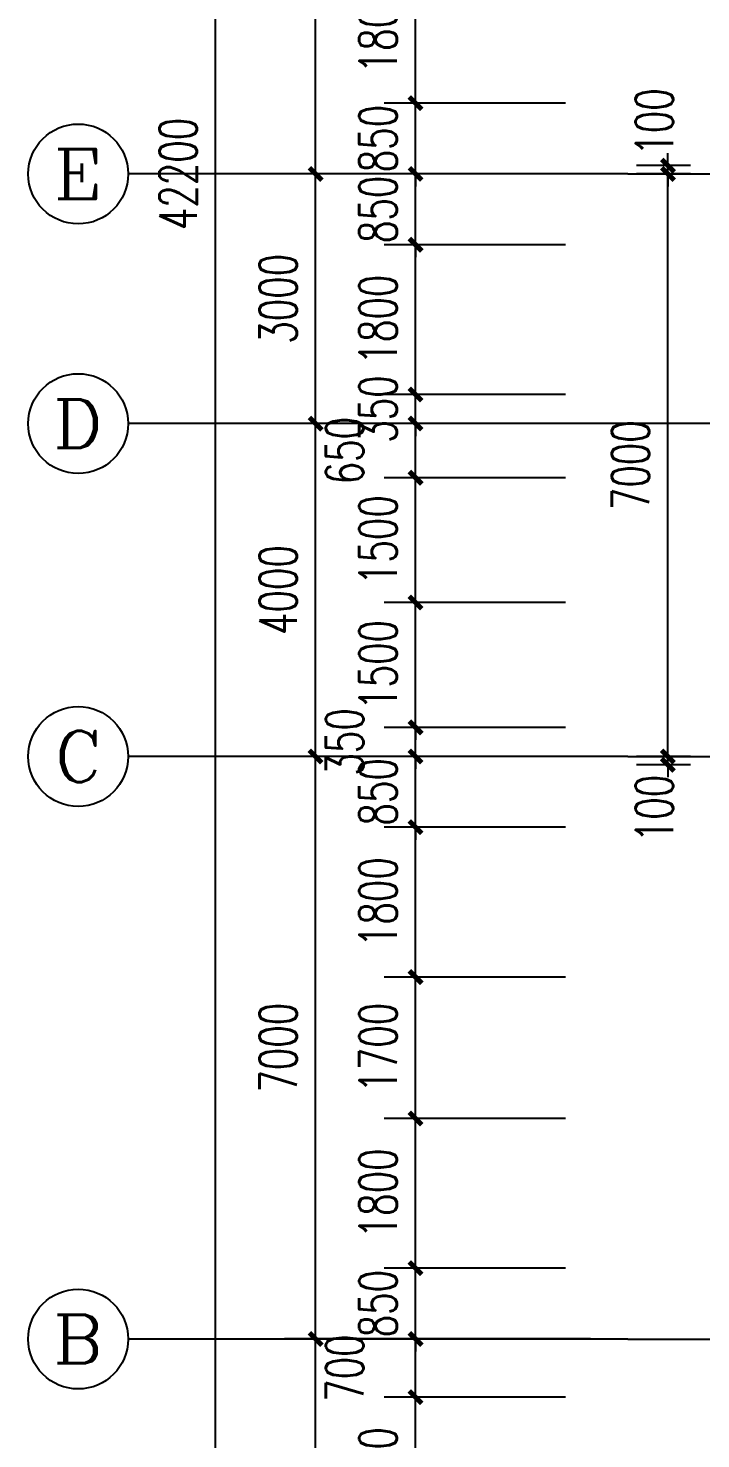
# Model space of a CAD drawing. Extents: x -4747 to 1060961, y -766984 to 396631.
# Drawn here: x 467945 to 476020, y -62263 to -45312 of the extents above; entities that cross this region are included whole.
import ezdxf
from ezdxf.enums import TextEntityAlignment as Align

# ---------------------------------------------------------------- set-up
doc = ezdxf.new("R2010")
doc.units = 0
doc.header["$LTSCALE"] = 1000
doc.header["$MEASUREMENT"] = 0
doc.linetypes.add('DOTE', pattern=[2.42, 2, -0.2, 0.02, -0.2])
doc.layers.get('0').update_dxf_attribs({"linetype": 'CONTINUOUS'})
doc.layers.get('DEFPOINTS').update_dxf_attribs({"linetype": 'CONTINUOUS'})
for name, color, linetype in [('AXIS', 3, 'CONTINUOUS'), ('AXIS_TEXT', 7, 'CONTINUOUS'), ('DOTE', 1, 'DOTE'), ('PUB_DIM', 3, 'CONTINUOUS')]:
    doc.layers.add(name, color=color, linetype=linetype)
doc.styles.add('_TCH_AXIS', font='COMPLEX', dxfattribs={"bigfont": 'GBCBIG'})
doc.styles.add('COMPLEX', font='complex_.ttf')
doc.styles.add('DIM_FONT', font='SIMPLEX', dxfattribs={"width": 0.7, "bigfont": 'GBCBIG'})
doc.dimstyles.new('DIMN150', dxfattribs={"dimscale": 1.5, "dimtxt": 300, "dimasz": 100, "dimexe": 250, "dimexo": 300, "dimgap": 150, "dimtad": 1, "dimdec": 0, "dimzin": 0, "dimtxsty": 'DIM_FONT', "dimblk": 'ARCHTICK', "dimcen": 0.09, "dimclrt": 7, "dimazin": 3, "dimtfac": 1, "dimtdec": 0, "dimtix": 1, "dimtmove": 0, "dimatfit": 3, "dimtolj": 1, "dimtzin": 0})

# ---------------------------------------------------------------- blocks, each defined once
blk = doc.blocks.new('_ARCHTICK')
at = {"color": 0, "linetype": 'BYBLOCK', "const_width": 0.4}
blk.add_lwpolyline([(-0.5, -0.5), (0.5, 0.5)], dxfattribs=at)
blk = doc.blocks.new('*D953')
at = {"layer": 'DEFPOINTS', "color": 0}
for p in [(475625, -54064), (476345, -54064), (476345, -54164)]:
    blk.add_point(p, dxfattribs=at)
at = {"layer": 'PUB_DIM', "color": 0}
for p, q in [((475895, -54064), (475250, -54064)), ((475625, -54064), (475625, -53914)), ((475625, -54164), (475625, -54064)), ((475895, -54164), (475250, -54164)), ((475625, -54164), (475625, -54314))]:
    blk.add_line(p, q, dxfattribs=at)
at = {"layer": 'PUB_DIM', "color": 0, "xscale": 150, "yscale": 150, "zscale": 150}
for p, rotation in [((475625, -54064), 270), ((475625, -54164), 90)]:
    blk.add_blockref('_ARCHTICK', p, dxfattribs=dict(at, rotation=rotation))
at = {"layer": 'PUB_DIM', "color": 7, "insert": (475462, -54689), "char_height": 450, "attachment_point": 5, "rotation": 90, "style": 'DIM_FONT'}
blk.add_mtext('\\A1;100', dxfattribs=at)
blk = doc.blocks.new('*D954')
at = {"layer": 'DEFPOINTS', "color": 0}
for p in [(475625, -47064), (476345, -47064), (476345, -54064)]:
    blk.add_point(p, dxfattribs=at)
at = {"layer": 'PUB_DIM', "color": 0}
for p, q in [((475895, -47064), (475250, -47064)), ((475625, -54064), (475625, -47064)), ((475895, -54064), (475250, -54064))]:
    blk.add_line(p, q, dxfattribs=at)
at = {"layer": 'PUB_DIM', "color": 0, "xscale": 150, "yscale": 150, "zscale": 150}
for p, rotation in [((475625, -47064), 90), ((475625, -54064), 270)]:
    blk.add_blockref('_ARCHTICK', p, dxfattribs=dict(at, rotation=rotation))
at = {"layer": 'PUB_DIM', "color": 7, "insert": (475175, -50564), "char_height": 450, "attachment_point": 5, "rotation": 90, "style": 'DIM_FONT'}
blk.add_mtext('\\A1;7000', dxfattribs=at)
blk = doc.blocks.new('*D955')
at = {"layer": 'DEFPOINTS', "color": 0}
for p in [(475625, -46964), (476345, -46964), (476345, -47064)]:
    blk.add_point(p, dxfattribs=at)
at = {"layer": 'PUB_DIM', "color": 0}
for p, q in [((475625, -46964), (475625, -46814)), ((475895, -46964), (475250, -46964)), ((475895, -47064), (475250, -47064)), ((475625, -47064), (475625, -46964)), ((475625, -47064), (475625, -47214))]:
    blk.add_line(p, q, dxfattribs=at)
at = {"layer": 'PUB_DIM', "color": 0, "xscale": 150, "yscale": 150, "zscale": 150}
for p, rotation in [((475625, -46964), 270), ((475625, -47064), 90)]:
    blk.add_blockref('_ARCHTICK', p, dxfattribs=dict(at, rotation=rotation))
at = {"layer": 'PUB_DIM', "color": 7, "insert": (475462, -46439), "char_height": 450, "attachment_point": 5, "rotation": 90, "style": 'DIM_FONT'}
blk.add_mtext('\\A1;100', dxfattribs=at)
blk = doc.blocks.new('*D1210')
at = {"layer": 'DEFPOINTS', "color": 0}
for p in [(472595, -61764), (474845, -61764), (474845, -63564)]:
    blk.add_point(p, dxfattribs=at)
at = {"layer": 'PUB_DIM', "color": 0}
for p, q in [((474395, -61764), (472220, -61764)), ((472595, -63564), (472595, -61764)), ((474395, -63564), (472220, -63564))]:
    blk.add_line(p, q, dxfattribs=at)
at = {"layer": 'PUB_DIM', "color": 0, "xscale": 150, "yscale": 150, "zscale": 150}
for p, rotation in [((472595, -61764), 90), ((472595, -63564), 270)]:
    blk.add_blockref('_ARCHTICK', p, dxfattribs=dict(at, rotation=rotation))
at = {"layer": 'PUB_DIM', "color": 7, "insert": (472145, -62664), "char_height": 450, "attachment_point": 5, "rotation": 90, "style": 'DIM_FONT'}
blk.add_mtext('\\A1;1800', dxfattribs=at)
blk = doc.blocks.new('*D1211')
at = {"layer": 'DEFPOINTS', "color": 0}
for p in [(472595, -61064), (474845, -61064), (474845, -61764)]:
    blk.add_point(p, dxfattribs=at)
at = {"layer": 'PUB_DIM', "color": 0}
for p, q in [((474395, -61064), (472220, -61064)), ((472595, -61764), (472595, -61064)), ((474395, -61764), (472220, -61764))]:
    blk.add_line(p, q, dxfattribs=at)
at = {"layer": 'PUB_DIM', "color": 0, "xscale": 150, "yscale": 150, "zscale": 150}
for p, rotation in [((472595, -61064), 90), ((472595, -61764), 270)]:
    blk.add_blockref('_ARCHTICK', p, dxfattribs=dict(at, rotation=rotation))
at = {"layer": 'PUB_DIM', "color": 7, "insert": (471744, -61414), "char_height": 450, "attachment_point": 5, "rotation": 90, "style": 'DIM_FONT'}
blk.add_mtext('\\A1;700', dxfattribs=at)
blk = doc.blocks.new('*D1212')
at = {"layer": 'DEFPOINTS', "color": 0}
for p in [(472595, -60214), (474845, -60214), (474845, -61064)]:
    blk.add_point(p, dxfattribs=at)
at = {"layer": 'PUB_DIM', "color": 0}
for p, q in [((472595, -60214), (472595, -60064)), ((474395, -60214), (472220, -60214)), ((472595, -61064), (472595, -60214)), ((474395, -61064), (472220, -61064)), ((472595, -61064), (472595, -61214))]:
    blk.add_line(p, q, dxfattribs=at)
at = {"layer": 'PUB_DIM', "color": 0, "xscale": 150, "yscale": 150, "zscale": 150}
for p, rotation in [((472595, -60214), 270), ((472595, -61064), 90)]:
    blk.add_blockref('_ARCHTICK', p, dxfattribs=dict(at, rotation=rotation))
at = {"layer": 'PUB_DIM', "color": 7, "insert": (472145, -60639), "char_height": 450, "attachment_point": 5, "rotation": 90, "style": 'DIM_FONT'}
blk.add_mtext('\\A1;850', dxfattribs=at)
blk = doc.blocks.new('*D1213')
at = {"layer": 'DEFPOINTS', "color": 0}
for p in [(472595, -58414), (474845, -58414), (474845, -60214)]:
    blk.add_point(p, dxfattribs=at)
at = {"layer": 'PUB_DIM', "color": 0}
for p, q in [((474395, -58414), (472220, -58414)), ((472595, -60214), (472595, -58414)), ((474395, -60214), (472220, -60214))]:
    blk.add_line(p, q, dxfattribs=at)
at = {"layer": 'PUB_DIM', "color": 0, "xscale": 150, "yscale": 150, "zscale": 150}
for p, rotation in [((472595, -58414), 90), ((472595, -60214), 270)]:
    blk.add_blockref('_ARCHTICK', p, dxfattribs=dict(at, rotation=rotation))
at = {"layer": 'PUB_DIM', "color": 7, "insert": (472145, -59314), "char_height": 450, "attachment_point": 5, "rotation": 90, "style": 'DIM_FONT'}
blk.add_mtext('\\A1;1800', dxfattribs=at)
blk = doc.blocks.new('*D1214')
at = {"layer": 'DEFPOINTS', "color": 0}
for p in [(472595, -56714), (474845, -56714), (474845, -58414)]:
    blk.add_point(p, dxfattribs=at)
at = {"layer": 'PUB_DIM', "color": 0}
for p, q in [((474395, -56714), (472220, -56714)), ((472595, -58414), (472595, -56714)), ((474395, -58414), (472220, -58414))]:
    blk.add_line(p, q, dxfattribs=at)
at = {"layer": 'PUB_DIM', "color": 0, "xscale": 150, "yscale": 150, "zscale": 150}
for p, rotation in [((472595, -56714), 90), ((472595, -58414), 270)]:
    blk.add_blockref('_ARCHTICK', p, dxfattribs=dict(at, rotation=rotation))
at = {"layer": 'PUB_DIM', "color": 7, "insert": (472145, -57564), "char_height": 450, "attachment_point": 5, "rotation": 90, "style": 'DIM_FONT'}
blk.add_mtext('\\A1;1700', dxfattribs=at)
blk = doc.blocks.new('*D1215')
at = {"layer": 'DEFPOINTS', "color": 0}
for p in [(472595, -54914), (474845, -54914), (474845, -56714)]:
    blk.add_point(p, dxfattribs=at)
at = {"layer": 'PUB_DIM', "color": 0}
for p, q in [((474395, -54914), (472220, -54914)), ((472595, -56714), (472595, -54914)), ((474395, -56714), (472220, -56714))]:
    blk.add_line(p, q, dxfattribs=at)
at = {"layer": 'PUB_DIM', "color": 0, "xscale": 150, "yscale": 150, "zscale": 150}
for p, rotation in [((472595, -54914), 90), ((472595, -56714), 270)]:
    blk.add_blockref('_ARCHTICK', p, dxfattribs=dict(at, rotation=rotation))
at = {"layer": 'PUB_DIM', "color": 7, "insert": (472145, -55814), "char_height": 450, "attachment_point": 5, "rotation": 90, "style": 'DIM_FONT'}
blk.add_mtext('\\A1;1800', dxfattribs=at)
blk = doc.blocks.new('*D1216')
at = {"layer": 'DEFPOINTS', "color": 0}
for p in [(472595, -54064), (474845, -54064), (474845, -54914)]:
    blk.add_point(p, dxfattribs=at)
at = {"layer": 'PUB_DIM', "color": 0}
for p, q in [((474395, -54064), (472220, -54064)), ((472595, -54064), (472595, -53914)), ((472595, -54914), (472595, -54064)), ((474395, -54914), (472220, -54914)), ((472595, -54914), (472595, -55064))]:
    blk.add_line(p, q, dxfattribs=at)
at = {"layer": 'PUB_DIM', "color": 0, "xscale": 150, "yscale": 150, "zscale": 150}
for p, rotation in [((472595, -54064), 270), ((472595, -54914), 90)]:
    blk.add_blockref('_ARCHTICK', p, dxfattribs=dict(at, rotation=rotation))
at = {"layer": 'PUB_DIM', "color": 7, "insert": (472145, -54489), "char_height": 450, "attachment_point": 5, "rotation": 90, "style": 'DIM_FONT'}
blk.add_mtext('\\A1;850', dxfattribs=at)
blk = doc.blocks.new('*D1217')
at = {"layer": 'DEFPOINTS', "color": 0}
for p in [(472595, -53714), (474845, -53714), (474845, -54064)]:
    blk.add_point(p, dxfattribs=at)
at = {"layer": 'PUB_DIM', "color": 0}
for p, q in [((474395, -53714), (472220, -53714)), ((472595, -53714), (472595, -53564)), ((472595, -54064), (472595, -53714)), ((474395, -54064), (472220, -54064)), ((472595, -54064), (472595, -54214))]:
    blk.add_line(p, q, dxfattribs=at)
at = {"layer": 'PUB_DIM', "color": 0, "xscale": 150, "yscale": 150, "zscale": 150}
for p, rotation in [((472595, -53714), 270), ((472595, -54064), 90)]:
    blk.add_blockref('_ARCHTICK', p, dxfattribs=dict(at, rotation=rotation))
at = {"layer": 'PUB_DIM', "color": 7, "insert": (471744, -53889), "char_height": 450, "attachment_point": 5, "rotation": 90, "style": 'DIM_FONT'}
blk.add_mtext('\\A1;350', dxfattribs=at)
blk = doc.blocks.new('*D1218')
at = {"layer": 'DEFPOINTS', "color": 0}
for p in [(472595, -52214), (474845, -52214), (474845, -53714)]:
    blk.add_point(p, dxfattribs=at)
at = {"layer": 'PUB_DIM', "color": 0}
for p, q in [((472595, -52214), (472595, -52064)), ((474395, -52214), (472220, -52214)), ((472595, -53714), (472595, -52214)), ((474395, -53714), (472220, -53714)), ((472595, -53714), (472595, -53864))]:
    blk.add_line(p, q, dxfattribs=at)
at = {"layer": 'PUB_DIM', "color": 0, "xscale": 150, "yscale": 150, "zscale": 150}
for p, rotation in [((472595, -52214), 270), ((472595, -53714), 90)]:
    blk.add_blockref('_ARCHTICK', p, dxfattribs=dict(at, rotation=rotation))
at = {"layer": 'PUB_DIM', "color": 7, "insert": (472145, -52964), "char_height": 450, "attachment_point": 5, "rotation": 90, "style": 'DIM_FONT'}
blk.add_mtext('\\A1;1500', dxfattribs=at)
blk = doc.blocks.new('*D1219')
at = {"layer": 'DEFPOINTS', "color": 0}
for p in [(472595, -50714), (474845, -50714), (474845, -52214)]:
    blk.add_point(p, dxfattribs=at)
at = {"layer": 'PUB_DIM', "color": 0}
for p, q in [((474395, -50714), (472220, -50714)), ((472595, -52214), (472595, -50714)), ((474395, -52214), (472220, -52214))]:
    blk.add_line(p, q, dxfattribs=at)
at = {"layer": 'PUB_DIM', "color": 0, "xscale": 150, "yscale": 150, "zscale": 150}
for p, rotation in [((472595, -50714), 90), ((472595, -52214), 270)]:
    blk.add_blockref('_ARCHTICK', p, dxfattribs=dict(at, rotation=rotation))
at = {"layer": 'PUB_DIM', "color": 7, "insert": (472145, -51464), "char_height": 450, "attachment_point": 5, "rotation": 90, "style": 'DIM_FONT'}
blk.add_mtext('\\A1;1500', dxfattribs=at)
blk = doc.blocks.new('*D1220')
at = {"layer": 'DEFPOINTS', "color": 0}
for p in [(472595, -50064), (474845, -50064), (474845, -50714)]:
    blk.add_point(p, dxfattribs=at)
at = {"layer": 'PUB_DIM', "color": 0}
for p, q in [((474395, -50064), (472220, -50064)), ((472595, -50714), (472595, -50064)), ((474395, -50714), (472220, -50714))]:
    blk.add_line(p, q, dxfattribs=at)
at = {"layer": 'PUB_DIM', "color": 0, "xscale": 150, "yscale": 150, "zscale": 150}
for p, rotation in [((472595, -50064), 90), ((472595, -50714), 270)]:
    blk.add_blockref('_ARCHTICK', p, dxfattribs=dict(at, rotation=rotation))
at = {"layer": 'PUB_DIM', "color": 7, "insert": (471744, -50389), "char_height": 450, "attachment_point": 5, "rotation": 90, "style": 'DIM_FONT'}
blk.add_mtext('\\A1;650', dxfattribs=at)
blk = doc.blocks.new('*D1221')
at = {"layer": 'DEFPOINTS', "color": 0}
for p in [(472595, -49714), (474845, -49714), (474845, -50064)]:
    blk.add_point(p, dxfattribs=at)
at = {"layer": 'PUB_DIM', "color": 0}
for p, q in [((472595, -49714), (472595, -49564)), ((474395, -49714), (472220, -49714)), ((472595, -50064), (472595, -49714)), ((474395, -50064), (472220, -50064)), ((472595, -50064), (472595, -50214))]:
    blk.add_line(p, q, dxfattribs=at)
at = {"layer": 'PUB_DIM', "color": 0, "xscale": 150, "yscale": 150, "zscale": 150}
for p, rotation in [((472595, -49714), 270), ((472595, -50064), 90)]:
    blk.add_blockref('_ARCHTICK', p, dxfattribs=dict(at, rotation=rotation))
at = {"layer": 'PUB_DIM', "color": 7, "insert": (472145, -49889), "char_height": 450, "attachment_point": 5, "rotation": 90, "style": 'DIM_FONT'}
blk.add_mtext('\\A1;350', dxfattribs=at)
blk = doc.blocks.new('*D1222')
at = {"layer": 'DEFPOINTS', "color": 0}
for p in [(472595, -47914), (474845, -47914), (474845, -49714)]:
    blk.add_point(p, dxfattribs=at)
at = {"layer": 'PUB_DIM', "color": 0}
for p, q in [((474395, -47914), (472220, -47914)), ((472595, -49714), (472595, -47914)), ((474395, -49714), (472220, -49714))]:
    blk.add_line(p, q, dxfattribs=at)
at = {"layer": 'PUB_DIM', "color": 0, "xscale": 150, "yscale": 150, "zscale": 150}
for p, rotation in [((472595, -47914), 90), ((472595, -49714), 270)]:
    blk.add_blockref('_ARCHTICK', p, dxfattribs=dict(at, rotation=rotation))
at = {"layer": 'PUB_DIM', "color": 7, "insert": (472145, -48814), "char_height": 450, "attachment_point": 5, "rotation": 90, "style": 'DIM_FONT'}
blk.add_mtext('\\A1;1800', dxfattribs=at)
blk = doc.blocks.new('*D1223')
at = {"layer": 'DEFPOINTS', "color": 0}
for p in [(472595, -47064), (474845, -47064), (474845, -47914)]:
    blk.add_point(p, dxfattribs=at)
at = {"layer": 'PUB_DIM', "color": 0}
for p, q in [((472595, -47064), (472595, -46914)), ((474395, -47064), (472220, -47064)), ((472595, -47914), (472595, -47064)), ((474395, -47914), (472220, -47914)), ((472595, -47914), (472595, -48064))]:
    blk.add_line(p, q, dxfattribs=at)
at = {"layer": 'PUB_DIM', "color": 0, "xscale": 150, "yscale": 150, "zscale": 150}
for p, rotation in [((472595, -47064), 270), ((472595, -47914), 90)]:
    blk.add_blockref('_ARCHTICK', p, dxfattribs=dict(at, rotation=rotation))
at = {"layer": 'PUB_DIM', "color": 7, "insert": (472145, -47489), "char_height": 450, "attachment_point": 5, "rotation": 90, "style": 'DIM_FONT'}
blk.add_mtext('\\A1;850', dxfattribs=at)
blk = doc.blocks.new('*D1224')
at = {"layer": 'DEFPOINTS', "color": 0}
for p in [(472595, -46214), (474845, -46214), (474845, -47064)]:
    blk.add_point(p, dxfattribs=at)
at = {"layer": 'PUB_DIM', "color": 0}
for p, q in [((472595, -46214), (472595, -46064)), ((474395, -46214), (472220, -46214)), ((472595, -47064), (472595, -46214)), ((474395, -47064), (472220, -47064)), ((472595, -47064), (472595, -47214))]:
    blk.add_line(p, q, dxfattribs=at)
at = {"layer": 'PUB_DIM', "color": 0, "xscale": 150, "yscale": 150, "zscale": 150}
for p, rotation in [((472595, -46214), 270), ((472595, -47064), 90)]:
    blk.add_blockref('_ARCHTICK', p, dxfattribs=dict(at, rotation=rotation))
at = {"layer": 'PUB_DIM', "color": 7, "insert": (472145, -46639), "char_height": 450, "attachment_point": 5, "rotation": 90, "style": 'DIM_FONT'}
blk.add_mtext('\\A1;850', dxfattribs=at)
blk = doc.blocks.new('*D1225')
at = {"layer": 'DEFPOINTS', "color": 0}
for p in [(472595, -44414), (474845, -44414), (474845, -46214)]:
    blk.add_point(p, dxfattribs=at)
at = {"layer": 'PUB_DIM', "color": 0}
for p, q in [((474395, -44414), (472220, -44414)), ((472595, -46214), (472595, -44414)), ((474395, -46214), (472220, -46214))]:
    blk.add_line(p, q, dxfattribs=at)
at = {"layer": 'PUB_DIM', "color": 0, "xscale": 150, "yscale": 150, "zscale": 150}
for p, rotation in [((472595, -44414), 90), ((472595, -46214), 270)]:
    blk.add_blockref('_ARCHTICK', p, dxfattribs=dict(at, rotation=rotation))
at = {"layer": 'PUB_DIM', "color": 7, "insert": (472145, -45314), "char_height": 450, "attachment_point": 5, "rotation": 90, "style": 'DIM_FONT'}
blk.add_mtext('\\A1;1800', dxfattribs=at)
blk = doc.blocks.new('*D1316')
at = {"layer": 'AXIS', "color": 0}
for p, q in [((474695, -61064), (471020, -61064)), ((471395, -68064), (471395, -61064)), ((474695, -68064), (471020, -68064))]:
    blk.add_line(p, q, dxfattribs=at)
at = {"layer": 'DEFPOINTS', "color": 0}
for p in [(471395, -61064), (475145, -61064), (475145, -68064)]:
    blk.add_point(p, dxfattribs=at)
at = {"layer": 'AXIS', "color": 0, "xscale": 150, "yscale": 150, "zscale": 150}
for p, rotation in [((471395, -61064), 90), ((471395, -68064), 270)]:
    blk.add_blockref('_ARCHTICK', p, dxfattribs=dict(at, rotation=rotation))
at = {"layer": 'AXIS', "color": 7, "insert": (470945, -64564), "char_height": 450, "attachment_point": 5, "rotation": 90, "style": 'DIM_FONT'}
blk.add_mtext('\\A1;7000', dxfattribs=at)
blk = doc.blocks.new('*D1317')
at = {"layer": 'AXIS', "color": 0}
for p, q in [((474695, -54064), (471020, -54064)), ((471395, -61064), (471395, -54064)), ((474695, -61064), (471020, -61064))]:
    blk.add_line(p, q, dxfattribs=at)
at = {"layer": 'DEFPOINTS', "color": 0}
for p in [(471395, -54064), (475145, -54064), (475145, -61064)]:
    blk.add_point(p, dxfattribs=at)
at = {"layer": 'AXIS', "color": 0, "xscale": 150, "yscale": 150, "zscale": 150}
for p, rotation in [((471395, -54064), 90), ((471395, -61064), 270)]:
    blk.add_blockref('_ARCHTICK', p, dxfattribs=dict(at, rotation=rotation))
at = {"layer": 'AXIS', "color": 7, "insert": (470945, -57564), "char_height": 450, "attachment_point": 5, "rotation": 90, "style": 'DIM_FONT'}
blk.add_mtext('\\A1;7000', dxfattribs=at)
blk = doc.blocks.new('*D1318')
at = {"layer": 'AXIS', "color": 0}
for p, q in [((474695, -50064), (471020, -50064)), ((471395, -54064), (471395, -50064)), ((474695, -54064), (471020, -54064))]:
    blk.add_line(p, q, dxfattribs=at)
at = {"layer": 'DEFPOINTS', "color": 0}
for p in [(471395, -50064), (475145, -50064), (475145, -54064)]:
    blk.add_point(p, dxfattribs=at)
at = {"layer": 'AXIS', "color": 0, "xscale": 150, "yscale": 150, "zscale": 150}
for p, rotation in [((471395, -50064), 90), ((471395, -54064), 270)]:
    blk.add_blockref('_ARCHTICK', p, dxfattribs=dict(at, rotation=rotation))
at = {"layer": 'AXIS', "color": 7, "insert": (470945, -52064), "char_height": 450, "attachment_point": 5, "rotation": 90, "style": 'DIM_FONT'}
blk.add_mtext('\\A1;4000', dxfattribs=at)
blk = doc.blocks.new('*D1319')
at = {"layer": 'AXIS', "color": 0}
for p, q in [((474695, -47064), (471020, -47064)), ((471395, -50064), (471395, -47064)), ((474695, -50064), (471020, -50064))]:
    blk.add_line(p, q, dxfattribs=at)
at = {"layer": 'DEFPOINTS', "color": 0}
for p in [(471395, -47064), (475145, -47064), (475145, -50064)]:
    blk.add_point(p, dxfattribs=at)
at = {"layer": 'AXIS', "color": 0, "xscale": 150, "yscale": 150, "zscale": 150}
for p, rotation in [((471395, -47064), 90), ((471395, -50064), 270)]:
    blk.add_blockref('_ARCHTICK', p, dxfattribs=dict(at, rotation=rotation))
at = {"layer": 'AXIS', "color": 7, "insert": (470945, -48564), "char_height": 450, "attachment_point": 5, "rotation": 90, "style": 'DIM_FONT'}
blk.add_mtext('\\A1;3000', dxfattribs=at)
blk = doc.blocks.new('*D1320')
at = {"layer": 'AXIS', "color": 0}
for p, q in [((474695, -40064), (471020, -40064)), ((471395, -47064), (471395, -40064)), ((474695, -47064), (471020, -47064))]:
    blk.add_line(p, q, dxfattribs=at)
at = {"layer": 'DEFPOINTS', "color": 0}
for p in [(471395, -40064), (475145, -40064), (475145, -47064)]:
    blk.add_point(p, dxfattribs=at)
at = {"layer": 'AXIS', "color": 0, "xscale": 150, "yscale": 150, "zscale": 150}
for p, rotation in [((471395, -40064), 90), ((471395, -47064), 270)]:
    blk.add_blockref('_ARCHTICK', p, dxfattribs=dict(at, rotation=rotation))
at = {"layer": 'AXIS', "color": 7, "insert": (470945, -43564), "char_height": 450, "attachment_point": 5, "rotation": 90, "style": 'DIM_FONT'}
blk.add_mtext('\\A1;7000', dxfattribs=at)
blk = doc.blocks.new('*D1324')
at = {"layer": 'AXIS', "color": 0}
for p, q in [((474395, -25964), (469820, -25964)), ((470195, -68164), (470195, -25964)), ((474395, -68164), (469820, -68164))]:
    blk.add_line(p, q, dxfattribs=at)
at = {"layer": 'DEFPOINTS', "color": 0}
for p in [(470195, -25964), (474845, -25964), (474845, -68164)]:
    blk.add_point(p, dxfattribs=at)
at = {"layer": 'AXIS', "color": 0, "xscale": 150, "yscale": 150, "zscale": 150}
for p, rotation in [((470195, -25964), 90), ((470195, -68164), 270)]:
    blk.add_blockref('_ARCHTICK', p, dxfattribs=dict(at, rotation=rotation))
at = {"layer": 'AXIS', "color": 7, "insert": (469745, -47064), "char_height": 450, "attachment_point": 5, "rotation": 90, "style": 'DIM_FONT'}
blk.add_mtext('\\A1;42200', dxfattribs=at)
blk = doc.blocks.new('_AXISO')
blk.add_circle((0, 0), 0.5)
at = {"layer": 'AXIS_TEXT', "style": 'COMPLEX', "width": 1.041667}
blk.add_attdef('A', text='', height=0.56, dxfattribs=at).set_placement((-0.25, -0.28), (0.25, -0.28), align=Align.FIT)

msp = doc.modelspace()

# ---------------------------------------------------------------- linework, layer by layer
at = {"layer": 'AXIS'}
for p, q in [((475144.9, -47064.3), (469144.9, -47064.3)), ((475144.9, -50064.3), (469144.9, -50064.3)), ((475144.9, -54064.3), (469144.9, -54064.3)), ((475144.9, -61064.3), (469144.9, -61064.3))]:
    msp.add_line(p, q, dxfattribs=at)
at = {"layer": 'DOTE'}
for p, q in [((475144.9, -47064.3), (579844.9, -47064.3)), ((486544.9, -50064.3), (475144.9, -50064.3)), ((475144.9, -54064.3), (579844.9, -54064.3)), ((475144.9, -61064.3), (579844.9, -61064.3))]:
    msp.add_line(p, q, dxfattribs=at)

# ---------------------------------------------------------------- block references
at = {"layer": 'AXIS'}
ref = msp.add_blockref('_AXISO', (468544.9, -47064.3), dxfattribs=dict(at, xscale=1200, yscale=1200, zscale=1200))
ref.add_attrib('A', 'E', dxfattribs={"layer": 'AXIS_TEXT', "height": 597.8, "style": '_TCH_AXIS', "width": 1.295432}).set_placement((468249.9, -47363.2), (468839.9, -47363.2), align=Align.FIT)
ref = msp.add_blockref('_AXISO', (468544.9, -50064.3), dxfattribs=dict(at, xscale=1200, yscale=1200, zscale=1200))
ref.add_attrib('A', 'D', dxfattribs={"layer": 'AXIS_TEXT', "height": 584, "style": '_TCH_AXIS', "width": 1.27706}).set_placement((468243, -50356.3), (468846.8, -50356.3), align=Align.FIT)
ref = msp.add_blockref('_AXISO', (468544.9, -54064.3), dxfattribs=dict(at, xscale=1200, yscale=1200, zscale=1200))
ref.add_attrib('A', 'C', dxfattribs={"layer": 'AXIS_TEXT', "height": 613.3, "style": '_TCH_AXIS', "width": 1.310234}).set_placement((468257.9, -54371), (468831.9, -54371), align=Align.FIT)
ref = msp.add_blockref('_AXISO', (468544.9, -61064.3), dxfattribs=dict(at, xscale=1200, yscale=1200, zscale=1200))
ref.add_attrib('A', 'B', dxfattribs={"layer": 'AXIS_TEXT', "height": 584, "style": '_TCH_AXIS', "width": 1.27706}).set_placement((468243, -61356.3), (468846.8, -61356.3), align=Align.FIT)

# ---------------------------------------------------------------- dimensions: what is measured, and where the dimension line sits
for p1, p2, distance, picture, middle in [((474844.9, -68164.3), (474844.9, -25964.3), 4650, '*D1324', (469744.9, -47064.3)), ((475144.9, -47064.3), (475144.9, -40064.3), 3750, '*D1320', (470944.9, -43564.3)), ((475144.9, -50064.3), (475144.9, -47064.3), 3750, '*D1319', (470944.9, -48564.3)), ((475144.9, -54064.3), (475144.9, -50064.3), 3750, '*D1318', (470944.9, -52064.3)), ((475144.9, -61064.3), (475144.9, -54064.3), 3750, '*D1317', (470944.9, -57564.3)), ((475144.9, -68064.3), (475144.9, -61064.3), 3750, '*D1316', (470944.9, -64564.3))]:
    dim = msp.add_aligned_dim(p1=p1, p2=p2, distance=distance, dimstyle='DIMN150', dxfattribs=at)
    dim.commit()
    dim.dimension.update_dxf_attribs({"geometry": picture, "text_midpoint": middle})
at = {"layer": 'PUB_DIM'}
for p1, p2, distance, picture, middle in [((474844.9, -46214.3), (474844.9, -44414.3), 2250, '*D1225', (472144.9, -45314.3)), ((474844.9, -47064.3), (474844.9, -46214.3), 2250, '*D1224', (472144.9, -46639.3)), ((474844.9, -47914.3), (474844.9, -47064.3), 2250, '*D1223', (472144.9, -47489.3)), ((476344.9, -54064.3), (476344.9, -47064.3), 719.5, '*D954', (475175.4, -50564.3)), ((474844.9, -49714.3), (474844.9, -47914.3), 2250, '*D1222', (472144.9, -48814.3)), ((474844.9, -50064.3), (474844.9, -49714.3), 2250, '*D1221', (472144.9, -49889.3)), ((474844.9, -52214.3), (474844.9, -50714.3), 2250, '*D1219', (472144.9, -51464.3)), ((474844.9, -53714.3), (474844.9, -52214.3), 2250, '*D1218', (472144.9, -52964.3)), ((474844.9, -54914.3), (474844.9, -54064.3), 2250, '*D1216', (472144.9, -54489.3)), ((474844.9, -56714.3), (474844.9, -54914.3), 2250, '*D1215', (472144.9, -55814.3)), ((474844.9, -58414.3), (474844.9, -56714.3), 2250, '*D1214', (472144.9, -57564.3)), ((474844.9, -60214.3), (474844.9, -58414.3), 2250, '*D1213', (472144.9, -59314.3)), ((474844.9, -61064.3), (474844.9, -60214.3), 2250, '*D1212', (472144.9, -60639.3)), ((474844.9, -63564.3), (474844.9, -61764.3), 2250, '*D1210', (472144.9, -62664.3))]:
    dim = msp.add_aligned_dim(p1=p1, p2=p2, distance=distance, dimstyle='DIMN150', dxfattribs=at)
    dim.commit()
    dim.dimension.update_dxf_attribs({"geometry": picture, "text_midpoint": middle})
for base, p1, p2, picture, middle in [((475625.4, -46964.3), (476344.9, -47064.3), (476344.9, -46964.3), '*D955', (475462.2, -46439.3)), ((472594.9, -50064.3), (474844.9, -50714.3), (474844.9, -50064.3), '*D1220', (471743.7, -50389.3)), ((472594.9, -53714.3), (474844.9, -54064.3), (474844.9, -53714.3), '*D1217', (471743.7, -53889.3)), ((475625.4, -54064.3), (476344.9, -54164.3), (476344.9, -54064.3), '*D953', (475462.2, -54689.3)), ((472594.9, -61064.3), (474844.9, -61764.3), (474844.9, -61064.3), '*D1211', (471743.7, -61414.3))]:
    dim = msp.add_linear_dim(base=base, p1=p1, p2=p2, angle=90, dimstyle='DIMN150', dxfattribs=at)
    dim.commit()
    dim.dimension.update_dxf_attribs({"geometry": picture, "text_midpoint": middle, "dimtype": 129})

doc.saveas('drawing.dxf')
